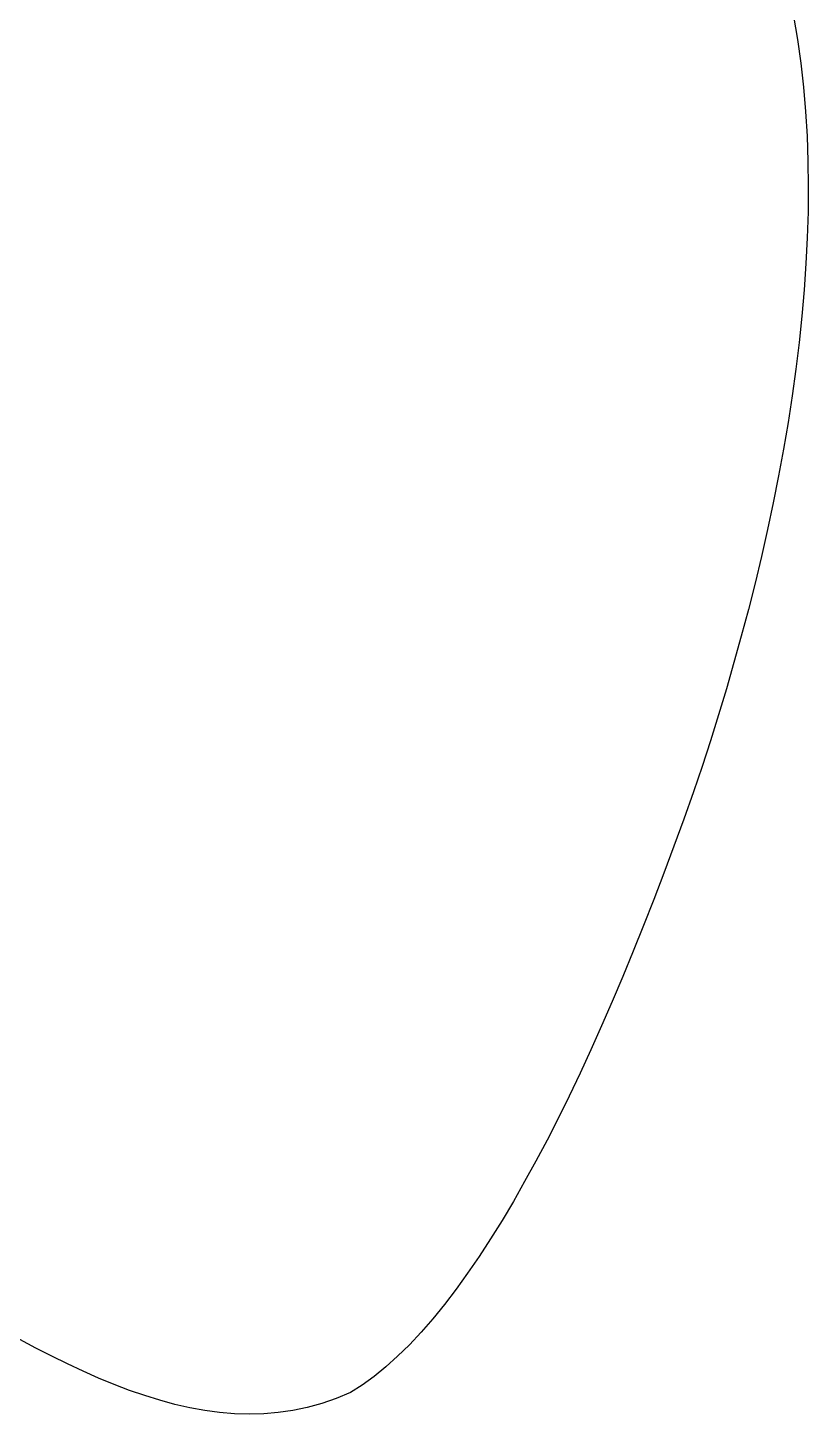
# Model space of a CAD drawing. Header units: metres. Extents: x 507606 to 508087, y 6966978 to 6967359.
# Drawn here: x 507932.9145 to 507933.1866, y 6967155.2311 to 6967155.7145 of the extents above; entities that cross this region are included whole.
import ezdxf

# ---------------------------------------------------------------- set-up
doc = ezdxf.new("R2010")
doc.units = ezdxf.units.M
doc.layers.add('mga2020VEG_TREE', color=252, linetype='Continuous')

# ---------------------------------------------------------------- blocks, each defined once
blk = doc.blocks.new('BAC V TREE')
for p, q in [((4.9689, -12.6639), (4.9779, -12.7162)), ((4.9779, -12.7162), (4.9854, -12.7693)), ((4.9854, -12.7693), (4.9915, -12.8233)), ((4.9915, -12.8233), (4.9962, -12.878)), ((4.9962, -12.878), (4.9995, -12.9334)), ((4.9995, -12.9334), (5.0015, -12.9894)), ((5.0015, -12.9894), (5.0023, -13.0461)), ((5.0023, -13.0461), (5.0018, -13.1033)), ((5.0018, -13.1033), (5, -13.161)), ((5, -13.161), (4.9971, -13.2192)), ((4.9971, -13.2192), (4.9931, -13.2778)), ((4.9931, -13.2778), (4.9879, -13.3368)), ((4.9879, -13.3368), (4.9817, -13.3961)), ((4.9817, -13.3961), (4.9744, -13.4557)), ((4.9744, -13.4557), (4.9661, -13.5154)), ((4.9661, -13.5154), (4.9569, -13.5753)), ((4.9569, -13.5753), (4.9467, -13.6354)), ((4.9467, -13.6354), (4.9356, -13.6955)), ((4.9356, -13.6955), (4.9237, -13.7556)), ((4.9237, -13.7556), (4.9109, -13.8157)), ((4.9109, -13.8157), (4.8973, -13.8758)), ((4.8973, -13.8758), (4.883, -13.9357)), ((4.883, -13.9357), (4.8679, -13.9954)), ((4.8679, -13.9954), (4.8521, -14.0549)), ((4.8521, -14.0549), (4.8357, -14.1141)), ((4.8357, -14.1141), (4.8187, -14.173)), ((4.8187, -14.173), (4.801, -14.2315)), ((4.801, -14.2315), (4.7828, -14.2896)), ((4.7828, -14.2896), (4.7641, -14.3472)), ((4.7641, -14.3472), (4.745, -14.4043)), ((4.745, -14.4043), (4.7231, -14.4655)), ((4.7231, -14.4655), (4.701, -14.5262)), ((4.701, -14.5262), (4.6786, -14.5862)), ((4.6786, -14.5862), (4.6559, -14.6454)), ((4.6559, -14.6454), (4.633, -14.7039)), ((4.633, -14.7039), (4.6098, -14.7616)), ((4.6098, -14.7616), (4.5864, -14.8183)), ((4.5864, -14.8183), (4.5627, -14.8741)), ((4.5627, -14.8741), (4.5389, -14.9288)), ((4.5389, -14.9288), (4.5148, -14.9825)), ((4.5148, -14.9825), (4.4905, -15.035)), ((4.4905, -15.035), (4.466, -15.0864)), ((4.466, -15.0864), (4.4413, -15.1364)), ((4.4413, -15.1364), (4.4164, -15.1851)), ((4.4164, -15.1851), (4.3914, -15.2325)), ((4.3914, -15.2325), (4.3662, -15.2784)), ((4.3662, -15.2784), (4.3409, -15.3228)), ((4.3409, -15.3228), (4.3154, -15.3656)), ((4.3154, -15.3656), (4.2898, -15.4068)), ((4.2898, -15.4068), (4.264, -15.4462)), ((4.264, -15.4462), (4.2382, -15.484)), ((4.2382, -15.484), (4.2123, -15.5199)), ((4.2123, -15.5199), (4.1862, -15.554)), ((4.1862, -15.554), (4.1601, -15.5861)), ((4.1601, -15.5861), (4.1339, -15.6162)), ((3.2697, -15.6516), (3.2337, -15.6326)), ((4.1339, -15.6162), (4.1076, -15.6443)), ((3.3054, -15.6699), (3.2697, -15.6516)), ((3.3408, -15.6873), (3.3054, -15.6699)), ((4.0813, -15.6702), (4.055, -15.694)), ((4.1076, -15.6443), (4.0813, -15.6702)), ((3.3759, -15.7037), (3.3408, -15.6873)), ((3.4108, -15.7191), (3.3759, -15.7037)), ((4.055, -15.694), (4.0286, -15.7155)), ((3.4454, -15.7334), (3.4108, -15.7191)), ((3.4798, -15.7465), (3.4454, -15.7334)), ((4.0021, -15.7348), (3.9757, -15.7516)), ((4.0286, -15.7155), (4.0021, -15.7348)), ((3.514, -15.7584), (3.4798, -15.7465)), ((3.548, -15.7689), (3.514, -15.7584)), ((3.9434, -15.7651), (3.9111, -15.7762)), ((3.9757, -15.7516), (3.9434, -15.7651)), ((3.5818, -15.7781), (3.548, -15.7689)), ((3.6153, -15.7857), (3.5818, -15.7781)), ((3.6488, -15.7918), (3.6153, -15.7857)), ((3.682, -15.7963), (3.6488, -15.7918)), ((3.7151, -15.7991), (3.682, -15.7963)), ((3.748, -15.8002), (3.7151, -15.7991)), ((3.7809, -15.7994), (3.748, -15.8002)), ((3.8136, -15.7966), (3.7809, -15.7994)), ((3.8462, -15.7919), (3.8136, -15.7966)), ((3.8787, -15.7851), (3.8462, -15.7919)), ((3.9111, -15.7762), (3.8787, -15.7851))]:
    blk.add_line(p, q)
blk = doc.blocks.new('XE_SURVEY')
at = {"layer": 'mga2020VEG_TREE', "xscale": 0.1554417355589352, "yscale": 0.1554417355589352, "zscale": 0.1554417355589352, "rotation": 0.001583333339407246}
blk.add_blockref('BAC V TREE', (507932.40897, 6967157.68705, 5.00051), dxfattribs=at)

msp = doc.modelspace()

# ---------------------------------------------------------------- block references
msp.add_blockref('XE_SURVEY', (0, 0))

doc.saveas('drawing.dxf')
